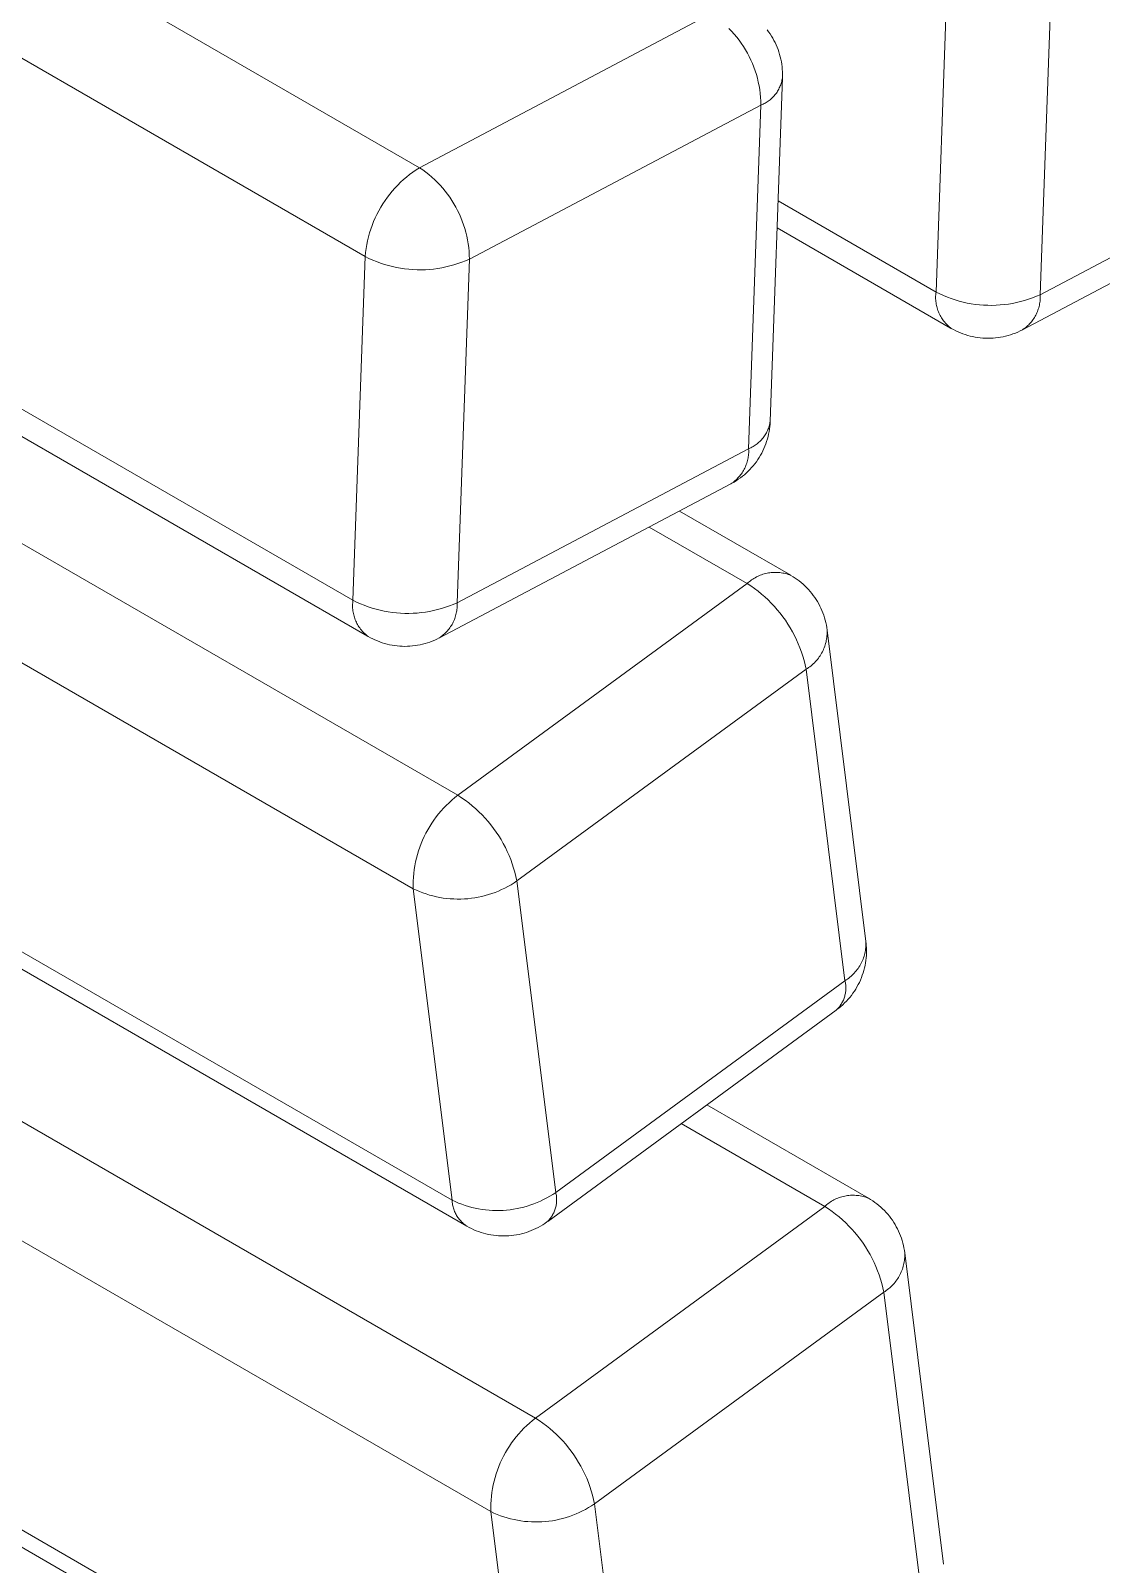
# Model space of a CAD drawing. Header units: millimetres. Extents: x -30 to 4992, y -440 to 3111.
# Drawn here: x 1020.2 to 1067.9, y -83.5 to -15.1 of the extents above; entities that cross this region are included whole.
import ezdxf

# ---------------------------------------------------------------- set-up
doc = ezdxf.new("R2010")
doc.units = ezdxf.units.MM
doc.layers.add('ZANO_R', color=7, linetype='Continuous', lineweight=0)

msp = doc.modelspace()

# ---------------------------------------------------------------- linework, layer by layer
at = {"layer": 'ZANO_R'}
for p, q in [((206.176, 458.783), (1037.527, -21.197)), ((1035.108, -25.159), (203.758, 454.821)), ((203.209, 439.501), (1034.559, -40.479)), ((1035.21, -42.081), (203.903, 437.875)), ((1037.244, -53.341), (205.894, 426.64)), ((207.623, 412.755), (1038.974, -67.225)), ((1039.633, -68.384), (208.289, 411.593)), ((211.345, 403.036), (1042.696, -76.945)), ((1040.703, -81.11), (209.352, 398.871)), ((211.082, 384.987), (1042.432, -94.994)), ((1043.092, -96.153), (211.748, 383.824)), ((1060.545, -26.744), (1061.094, -11.425)), ((1065.736, -11.539), (1065.187, -26.859)), ((1037.527, -21.197), (1050.519, -14.33)), ((1051.318, -14.986), (1051.437, -15.111)), ((1051.437, -15.111), (1051.552, -15.24)), ((1051.552, -15.24), (1051.662, -15.373)), ((1051.662, -15.373), (1051.767, -15.51)), ((1051.767, -15.51), (1051.868, -15.65)), ((1051.868, -15.65), (1051.963, -15.794)), ((1053.014, -15.05), (1053.082, -15.14)), ((1053.082, -15.14), (1053.146, -15.232)), ((1053.146, -15.232), (1053.207, -15.327)), ((1053.207, -15.327), (1053.265, -15.423)), ((1053.265, -15.423), (1053.32, -15.522)), ((1053.32, -15.522), (1053.371, -15.622)), ((1053.371, -15.622), (1053.419, -15.724)), ((1053.419, -15.724), (1053.463, -15.827)), ((1051.963, -15.794), (1052.054, -15.941)), ((1052.054, -15.941), (1052.139, -16.091)), ((1052.139, -16.091), (1052.219, -16.244)), ((1052.219, -16.244), (1052.294, -16.4)), ((1052.294, -16.4), (1052.363, -16.558)), ((1053.463, -15.827), (1053.504, -15.932)), ((1053.504, -15.932), (1053.541, -16.039)), ((1053.541, -16.039), (1053.574, -16.146)), ((1053.574, -16.146), (1053.604, -16.255)), ((1053.604, -16.255), (1053.63, -16.364)), ((1053.63, -16.364), (1053.652, -16.474)), ((1052.363, -16.558), (1052.427, -16.718)), ((1052.427, -16.718), (1052.485, -16.881)), ((1052.485, -16.881), (1052.537, -17.045)), ((1052.537, -17.045), (1052.583, -17.212)), ((1053.652, -16.474), (1053.67, -16.585)), ((1053.67, -16.585), (1053.685, -16.697)), ((1053.685, -16.697), (1053.695, -16.809)), ((1053.695, -16.809), (1053.702, -16.921)), ((1053.702, -16.921), (1053.705, -17.034)), ((1053.705, -17.034), (1053.704, -17.146)), ((1052.583, -17.212), (1052.624, -17.379)), ((1052.624, -17.379), (1052.659, -17.548)), ((1052.659, -17.548), (1052.688, -17.719)), ((1052.688, -17.719), (1052.711, -17.89)), ((1053.703, -17.193), (1053.154, -32.503)), ((1053.513, -17.736), (1053.487, -17.781)), ((1053.538, -17.691), (1053.513, -17.736)), ((1053.561, -17.644), (1053.538, -17.691)), ((1053.583, -17.597), (1053.561, -17.644)), ((1053.603, -17.549), (1053.583, -17.597)), ((1053.622, -17.5), (1053.603, -17.549)), ((1053.639, -17.451), (1053.622, -17.5)), ((1053.654, -17.401), (1053.639, -17.451)), ((1053.667, -17.351), (1053.654, -17.401)), ((1053.679, -17.3), (1053.667, -17.351)), ((1053.689, -17.249), (1053.679, -17.3)), ((1053.697, -17.198), (1053.689, -17.249)), ((1053.704, -17.146), (1053.697, -17.198)), ((1052.743, -18.406), (1039.751, -25.274)), ((1052.194, -33.726), (1052.743, -18.406)), ((1052.711, -17.89), (1052.728, -18.061)), ((1052.728, -18.061), (1052.739, -18.234)), ((1052.739, -18.234), (1052.743, -18.406)), ((1052.791, -18.386), (1052.743, -18.406)), ((1052.839, -18.365), (1052.791, -18.386)), ((1052.885, -18.341), (1052.839, -18.365)), ((1052.931, -18.317), (1052.885, -18.341)), ((1052.976, -18.29), (1052.931, -18.317)), ((1053.02, -18.263), (1052.976, -18.29)), ((1053.063, -18.233), (1053.02, -18.263)), ((1053.105, -18.203), (1053.063, -18.233)), ((1053.146, -18.171), (1053.105, -18.203)), ((1053.186, -18.137), (1053.146, -18.171)), ((1053.224, -18.102), (1053.186, -18.137)), ((1053.262, -18.066), (1053.224, -18.102)), ((1053.298, -18.029), (1053.262, -18.066)), ((1053.333, -17.99), (1053.298, -18.029)), ((1053.366, -17.951), (1053.333, -17.99)), ((1053.399, -17.91), (1053.366, -17.951)), ((1053.429, -17.868), (1053.399, -17.91)), ((1053.459, -17.825), (1053.429, -17.868)), ((1053.487, -17.781), (1053.459, -17.825)), ((1065.187, -26.859), (1078.18, -19.992)), ((1036.554, -21.975), (1036.681, -21.85)), ((1036.681, -21.85), (1036.812, -21.729)), ((1036.812, -21.729), (1036.947, -21.613)), ((1036.947, -21.613), (1037.087, -21.501)), ((1037.087, -21.501), (1037.23, -21.395)), ((1037.23, -21.395), (1037.376, -21.293)), ((1037.376, -21.293), (1037.527, -21.197)), ((1037.527, -21.197), (1037.669, -21.295)), ((1037.669, -21.295), (1037.808, -21.397)), ((1037.808, -21.397), (1037.943, -21.504)), ((1037.943, -21.504), (1038.075, -21.616)), ((1038.075, -21.616), (1038.202, -21.733)), ((1038.202, -21.733), (1038.325, -21.853)), ((1038.325, -21.853), (1038.445, -21.978)), ((1077.386, -21.558), (1064.4, -28.422)), ((1035.988, -22.664), (1036.092, -22.518)), ((1036.092, -22.518), (1036.2, -22.377)), ((1036.2, -22.377), (1036.313, -22.239)), ((1036.313, -22.239), (1036.431, -22.105)), ((1036.431, -22.105), (1036.554, -21.975)), ((1038.445, -21.978), (1038.559, -22.107)), ((1038.559, -22.107), (1038.669, -22.24)), ((1038.669, -22.24), (1038.775, -22.377)), ((1038.775, -22.377), (1038.875, -22.517)), ((1038.875, -22.517), (1038.971, -22.661)), ((1035.628, -23.279), (1035.71, -23.121)), ((1035.71, -23.121), (1035.797, -22.965)), ((1035.797, -22.965), (1035.89, -22.813)), ((1035.89, -22.813), (1035.988, -22.664)), ((1038.971, -22.661), (1039.061, -22.808)), ((1039.061, -22.808), (1039.146, -22.958)), ((1039.146, -22.958), (1039.226, -23.111)), ((1039.226, -23.111), (1039.301, -23.267)), ((1053.506, -22.681), (1060.545, -26.744)), ((1035.356, -23.938), (1035.415, -23.77)), ((1035.415, -23.77), (1035.48, -23.604)), ((1035.48, -23.604), (1035.551, -23.44)), ((1035.551, -23.44), (1035.628, -23.279)), ((1039.301, -23.267), (1039.37, -23.425)), ((1039.37, -23.425), (1039.434, -23.586)), ((1039.434, -23.586), (1039.492, -23.748)), ((1039.492, -23.748), (1039.544, -23.913)), ((1039.544, -23.913), (1039.591, -24.079)), ((1061.196, -28.347), (1053.463, -23.882)), ((1035.178, -24.629), (1035.213, -24.454)), ((1035.213, -24.454), (1035.255, -24.28)), ((1035.255, -24.28), (1035.302, -24.108)), ((1035.302, -24.108), (1035.356, -23.938)), ((1039.591, -24.079), (1039.631, -24.247)), ((1039.631, -24.247), (1039.666, -24.416)), ((1039.666, -24.416), (1039.695, -24.586)), ((1039.695, -24.586), (1039.718, -24.757)), ((1034.559, -40.479), (1035.108, -25.159)), ((1035.108, -25.159), (1035.125, -24.982)), ((1035.274, -25.241), (1035.108, -25.159)), ((1035.125, -24.982), (1035.148, -24.805)), ((1035.148, -24.805), (1035.178, -24.629)), ((1035.443, -25.317), (1035.274, -25.241)), ((1039.751, -25.274), (1039.202, -40.593)), ((1039.751, -25.274), (1039.581, -25.347)), ((1039.718, -24.757), (1039.735, -24.929)), ((1039.735, -24.929), (1039.746, -25.101)), ((1039.746, -25.101), (1039.751, -25.274)), ((1035.614, -25.386), (1035.443, -25.317)), ((1035.787, -25.45), (1035.614, -25.386)), ((1035.962, -25.508), (1035.787, -25.45)), ((1036.14, -25.56), (1035.962, -25.508)), ((1036.319, -25.606), (1036.14, -25.56)), ((1036.499, -25.645), (1036.319, -25.606)), ((1036.681, -25.678), (1036.499, -25.645)), ((1036.864, -25.705), (1036.681, -25.678)), ((1037.048, -25.726), (1036.864, -25.705)), ((1037.232, -25.74), (1037.048, -25.726)), ((1037.416, -25.748), (1037.232, -25.74)), ((1037.601, -25.749), (1037.416, -25.748)), ((1037.786, -25.744), (1037.601, -25.749)), ((1037.97, -25.733), (1037.786, -25.744)), ((1038.154, -25.715), (1037.97, -25.733)), ((1038.337, -25.691), (1038.154, -25.715)), ((1038.52, -25.66), (1038.337, -25.691)), ((1038.701, -25.623), (1038.52, -25.66)), ((1038.88, -25.58), (1038.701, -25.623)), ((1039.059, -25.531), (1038.88, -25.58)), ((1039.235, -25.476), (1039.059, -25.531)), ((1039.409, -25.414), (1039.235, -25.476)), ((1039.581, -25.347), (1039.409, -25.414)), ((1060.528, -26.981), (1060.529, -26.922)), ((1060.529, -27.041), (1060.528, -26.981)), ((1060.529, -26.922), (1060.532, -26.862)), ((1060.532, -27.1), (1060.529, -27.041)), ((1060.532, -26.862), (1060.537, -26.803)), ((1060.537, -27.159), (1060.532, -27.1)), ((1060.537, -26.803), (1060.545, -26.744)), ((1060.544, -27.218), (1060.537, -27.159)), ((1060.553, -27.277), (1060.544, -27.218)), ((1060.711, -26.826), (1060.545, -26.744)), ((1060.564, -27.335), (1060.553, -27.277)), ((1060.577, -27.393), (1060.564, -27.335)), ((1060.879, -26.902), (1060.711, -26.826)), ((1061.05, -26.972), (1060.879, -26.902)), ((1061.223, -27.036), (1061.05, -26.972)), ((1061.399, -27.094), (1061.223, -27.036)), ((1061.576, -27.145), (1061.399, -27.094)), ((1061.755, -27.191), (1061.576, -27.145)), ((1061.936, -27.231), (1061.755, -27.191)), ((1062.118, -27.264), (1061.936, -27.231)), ((1062.3, -27.291), (1062.118, -27.264)), ((1062.484, -27.311), (1062.3, -27.291)), ((1062.668, -27.325), (1062.484, -27.311)), ((1062.853, -27.333), (1062.668, -27.325)), ((1063.038, -27.334), (1062.853, -27.333)), ((1063.222, -27.329), (1063.038, -27.334)), ((1063.407, -27.318), (1063.222, -27.329)), ((1063.591, -27.3), (1063.407, -27.318)), ((1063.774, -27.276), (1063.591, -27.3)), ((1063.956, -27.245), (1063.774, -27.276)), ((1064.137, -27.209), (1063.956, -27.245)), ((1064.317, -27.166), (1064.137, -27.209)), ((1064.495, -27.116), (1064.317, -27.166)), ((1064.671, -27.061), (1064.495, -27.116)), ((1064.845, -27), (1064.671, -27.061)), ((1065.017, -26.932), (1064.845, -27)), ((1065.187, -26.859), (1065.017, -26.932)), ((1065.15, -27.329), (1065.137, -27.386)), ((1065.162, -27.271), (1065.15, -27.329)), ((1065.171, -27.213), (1065.162, -27.271)), ((1065.179, -27.154), (1065.171, -27.213)), ((1065.185, -27.095), (1065.179, -27.154)), ((1065.188, -27.036), (1065.185, -27.095)), ((1065.187, -26.859), (1065.189, -26.918)), ((1065.19, -26.977), (1065.188, -27.036)), ((1065.189, -26.918), (1065.19, -26.977)), ((1060.592, -27.451), (1060.577, -27.393)), ((1060.609, -27.507), (1060.592, -27.451)), ((1060.628, -27.564), (1060.609, -27.507)), ((1060.649, -27.619), (1060.628, -27.564)), ((1060.672, -27.674), (1060.649, -27.619)), ((1060.697, -27.728), (1060.672, -27.674)), ((1060.724, -27.781), (1060.697, -27.728)), ((1060.753, -27.833), (1060.724, -27.781)), ((1060.783, -27.884), (1060.753, -27.833)), ((1060.815, -27.934), (1060.783, -27.884)), ((1060.849, -27.983), (1060.815, -27.934)), ((1060.884, -28.031), (1060.849, -27.983)), ((1060.921, -28.077), (1060.884, -28.031)), ((1064.83, -28.021), (1064.794, -28.067)), ((1064.865, -27.973), (1064.83, -28.021)), ((1064.899, -27.925), (1064.865, -27.973)), ((1064.931, -27.875), (1064.899, -27.925)), ((1064.961, -27.824), (1064.931, -27.875)), ((1064.989, -27.772), (1064.961, -27.824)), ((1065.016, -27.719), (1064.989, -27.772)), ((1065.041, -27.666), (1065.016, -27.719)), ((1065.064, -27.611), (1065.041, -27.666)), ((1065.085, -27.556), (1065.064, -27.611)), ((1065.104, -27.5), (1065.085, -27.556)), ((1065.121, -27.443), (1065.104, -27.5)), ((1065.137, -27.386), (1065.121, -27.443)), ((1060.96, -28.122), (1060.921, -28.077)), ((1061, -28.166), (1060.96, -28.122)), ((1061.042, -28.208), (1061, -28.166)), ((1061.085, -28.249), (1061.042, -28.208)), ((1061.13, -28.288), (1061.085, -28.249)), ((1061.176, -28.326), (1061.13, -28.288)), ((1061.223, -28.362), (1061.176, -28.326)), ((1061.323, -28.417), (1061.223, -28.362)), ((1061.424, -28.469), (1061.323, -28.417)), ((1061.528, -28.518), (1061.424, -28.469)), ((1061.633, -28.562), (1061.528, -28.518)), ((1061.739, -28.603), (1061.633, -28.562)), ((1061.847, -28.64), (1061.739, -28.603)), ((1061.956, -28.674), (1061.847, -28.64)), ((1062.066, -28.704), (1061.956, -28.674)), ((1062.177, -28.729), (1062.066, -28.704)), ((1063.648, -28.707), (1063.537, -28.733)), ((1063.758, -28.678), (1063.648, -28.707)), ((1063.867, -28.645), (1063.758, -28.678)), ((1063.975, -28.609), (1063.867, -28.645)), ((1064.082, -28.568), (1063.975, -28.609)), ((1064.187, -28.524), (1064.082, -28.568)), ((1064.291, -28.476), (1064.187, -28.524)), ((1064.393, -28.425), (1064.291, -28.476)), ((1064.448, -28.388), (1064.4, -28.422)), ((1064.496, -28.353), (1064.448, -28.388)), ((1064.543, -28.317), (1064.496, -28.353)), ((1064.588, -28.279), (1064.543, -28.317)), ((1064.632, -28.239), (1064.588, -28.279)), ((1064.674, -28.198), (1064.632, -28.239)), ((1064.716, -28.156), (1064.674, -28.198)), ((1064.755, -28.112), (1064.716, -28.156)), ((1064.794, -28.067), (1064.755, -28.112)), ((1062.289, -28.751), (1062.177, -28.729)), ((1062.402, -28.769), (1062.289, -28.751)), ((1062.515, -28.783), (1062.402, -28.769)), ((1062.629, -28.794), (1062.515, -28.783)), ((1062.743, -28.8), (1062.629, -28.794)), ((1062.857, -28.802), (1062.743, -28.8)), ((1062.971, -28.8), (1062.857, -28.802)), ((1063.085, -28.795), (1062.971, -28.8)), ((1063.198, -28.785), (1063.085, -28.795)), ((1063.312, -28.772), (1063.198, -28.785)), ((1063.424, -28.754), (1063.312, -28.772)), ((1063.537, -28.733), (1063.424, -28.754)), ((1053.074, -32.818), (1053.055, -32.869)), ((1053.092, -32.767), (1053.074, -32.818)), ((1053.108, -32.715), (1053.092, -32.767)), ((1053.122, -32.663), (1053.108, -32.715)), ((1053.135, -32.61), (1053.122, -32.663)), ((1053.137, -32.739), (1053.123, -32.851)), ((1053.145, -32.557), (1053.135, -32.61)), ((1053.147, -32.626), (1053.137, -32.739)), ((1053.154, -32.503), (1053.145, -32.557)), ((1053.154, -32.513), (1053.147, -32.626)), ((1052.611, -33.476), (1052.569, -33.51)), ((1052.652, -33.44), (1052.611, -33.476)), ((1052.692, -33.404), (1052.652, -33.44)), ((1052.731, -33.365), (1052.692, -33.404)), ((1052.768, -33.326), (1052.731, -33.365)), ((1052.803, -33.285), (1052.768, -33.326)), ((1052.838, -33.243), (1052.803, -33.285)), ((1052.87, -33.199), (1052.838, -33.243)), ((1052.902, -33.155), (1052.87, -33.199)), ((1052.931, -33.11), (1052.902, -33.155)), ((1052.959, -33.063), (1052.931, -33.11)), ((1052.986, -33.016), (1052.959, -33.063)), ((1052.995, -33.4), (1052.959, -33.507)), ((1053.01, -32.968), (1052.986, -33.016)), ((1053.028, -33.292), (1052.995, -33.4)), ((1053.033, -32.918), (1053.01, -32.968)), ((1053.058, -33.183), (1053.028, -33.292)), ((1053.055, -32.869), (1053.033, -32.918)), ((1053.083, -33.073), (1053.058, -33.183)), ((1053.105, -32.962), (1053.083, -33.073)), ((1053.123, -32.851), (1053.105, -32.962)), ((1039.202, -40.593), (1052.194, -33.726)), ((1052.169, -34.14), (1052.157, -34.198)), ((1052.179, -34.081), (1052.169, -34.14)), ((1052.186, -34.022), (1052.179, -34.081)), ((1052.192, -33.963), (1052.186, -34.022)), ((1052.196, -33.904), (1052.192, -33.963)), ((1052.244, -33.705), (1052.194, -33.726)), ((1052.194, -33.726), (1052.197, -33.785)), ((1052.197, -33.845), (1052.196, -33.904)), ((1052.197, -33.785), (1052.197, -33.845)), ((1052.293, -33.682), (1052.244, -33.705)), ((1052.342, -33.657), (1052.293, -33.682)), ((1052.389, -33.631), (1052.342, -33.657)), ((1052.436, -33.603), (1052.389, -33.631)), ((1052.481, -33.574), (1052.436, -33.603)), ((1052.526, -33.543), (1052.481, -33.574)), ((1052.569, -33.51), (1052.526, -33.543)), ((1052.663, -34.116), (1052.602, -34.211)), ((1052.721, -34.019), (1052.663, -34.116)), ((1052.775, -33.92), (1052.721, -34.019)), ((1052.827, -33.819), (1052.775, -33.92)), ((1052.874, -33.717), (1052.827, -33.819)), ((1052.918, -33.613), (1052.874, -33.717)), ((1052.959, -33.507), (1052.918, -33.613)), ((1013.28, -34.19), (1039.237, -49.176)), ((1051.87, -34.844), (1051.835, -34.892)), ((1051.904, -34.796), (1051.87, -34.844)), ((1051.936, -34.746), (1051.904, -34.796)), ((1051.966, -34.695), (1051.936, -34.746)), ((1051.995, -34.643), (1051.966, -34.695)), ((1052.022, -34.59), (1051.995, -34.643)), ((1052.087, -34.81), (1052.003, -34.885)), ((1052.047, -34.536), (1052.022, -34.59)), ((1052.07, -34.481), (1052.047, -34.536)), ((1052.091, -34.426), (1052.07, -34.481)), ((1052.17, -34.732), (1052.087, -34.81)), ((1052.111, -34.37), (1052.091, -34.426)), ((1052.128, -34.313), (1052.111, -34.37)), ((1052.144, -34.256), (1052.128, -34.313)), ((1052.157, -34.198), (1052.144, -34.256)), ((1052.249, -34.652), (1052.17, -34.732)), ((1052.325, -34.569), (1052.249, -34.652)), ((1052.399, -34.483), (1052.325, -34.569)), ((1052.47, -34.395), (1052.399, -34.483)), ((1052.537, -34.304), (1052.47, -34.395)), ((1052.602, -34.211), (1052.537, -34.304)), ((1051.4, -35.292), (1038.414, -42.156)), ((1051.449, -35.259), (1051.4, -35.292)), ((1051.543, -35.212), (1051.445, -35.268)), ((1051.497, -35.225), (1051.449, -35.259)), ((1051.544, -35.188), (1051.497, -35.225)), ((1051.64, -35.153), (1051.543, -35.212)), ((1051.59, -35.15), (1051.544, -35.188)), ((1051.634, -35.111), (1051.59, -35.15)), ((1051.677, -35.07), (1051.634, -35.111)), ((1051.734, -35.091), (1051.64, -35.153)), ((1051.719, -35.027), (1051.677, -35.07)), ((1051.759, -34.984), (1051.719, -35.027)), ((1051.826, -35.025), (1051.734, -35.091)), ((1051.797, -34.939), (1051.759, -34.984)), ((1051.835, -34.892), (1051.797, -34.939)), ((1051.915, -34.956), (1051.826, -35.025)), ((1052.003, -34.885), (1051.915, -34.956)), ((1049.107, -36.504), (1054.07, -39.369)), ((1052.126, -39.738), (1047.759, -37.217)), ((1052.173, -39.695), (1052.221, -39.654)), ((1052.221, -39.654), (1052.271, -39.615)), ((1052.271, -39.615), (1052.322, -39.577)), ((1052.322, -39.577), (1052.375, -39.541)), ((1052.375, -39.541), (1052.429, -39.507)), ((1052.429, -39.507), (1052.483, -39.475)), ((1052.483, -39.475), (1052.539, -39.445)), ((1052.539, -39.445), (1052.596, -39.417)), ((1052.596, -39.417), (1052.654, -39.391)), ((1052.654, -39.391), (1052.713, -39.366)), ((1052.713, -39.366), (1052.772, -39.344)), ((1052.772, -39.344), (1052.832, -39.324)), ((1052.832, -39.324), (1052.893, -39.306)), ((1052.893, -39.306), (1052.955, -39.29)), ((1052.955, -39.29), (1053.017, -39.276)), ((1053.017, -39.276), (1053.079, -39.265)), ((1053.079, -39.265), (1053.142, -39.255)), ((1053.142, -39.255), (1053.205, -39.248)), ((1053.205, -39.248), (1053.268, -39.243)), ((1053.268, -39.243), (1053.332, -39.24)), ((1053.332, -39.24), (1053.395, -39.239)), ((1053.395, -39.239), (1053.459, -39.24)), ((1053.459, -39.24), (1053.522, -39.244)), ((1053.522, -39.244), (1053.585, -39.25)), ((1053.585, -39.25), (1053.648, -39.257)), ((1053.648, -39.257), (1053.711, -39.268)), ((1053.711, -39.268), (1053.773, -39.28)), ((1053.773, -39.28), (1053.835, -39.294)), ((1053.835, -39.294), (1053.897, -39.311)), ((1053.897, -39.311), (1053.957, -39.33)), ((1053.957, -39.33), (1054.017, -39.35)), ((1054.017, -39.35), (1054.077, -39.373)), ((1054.077, -39.373), (1054.173, -39.431)), ((1054.173, -39.431), (1054.267, -39.492)), ((1054.267, -39.492), (1054.359, -39.556)), ((1054.359, -39.556), (1054.449, -39.623)), ((1054.449, -39.623), (1054.536, -39.694)), ((1039.237, -49.176), (1052.126, -39.738)), ((1052.126, -39.738), (1052.173, -39.695)), ((1052.292, -39.846), (1052.126, -39.738)), ((1052.455, -39.961), (1052.292, -39.846)), ((1052.613, -40.08), (1052.455, -39.961)), ((1052.768, -40.205), (1052.613, -40.08)), ((1052.918, -40.335), (1052.768, -40.205)), ((1053.064, -40.47), (1052.918, -40.335)), ((1054.536, -39.694), (1054.621, -39.767)), ((1054.621, -39.767), (1054.704, -39.843)), ((1054.704, -39.843), (1054.783, -39.922)), ((1054.783, -39.922), (1054.86, -40.003)), ((1054.86, -40.003), (1054.935, -40.088)), ((1054.935, -40.088), (1055.006, -40.174)), ((1055.006, -40.174), (1055.074, -40.263)), ((1055.074, -40.263), (1055.139, -40.354)), ((1034.542, -40.716), (1034.543, -40.656)), ((1034.543, -40.775), (1034.542, -40.716)), ((1034.543, -40.656), (1034.547, -40.597)), ((1034.546, -40.835), (1034.543, -40.775)), ((1034.551, -40.894), (1034.546, -40.835)), ((1034.547, -40.597), (1034.552, -40.538)), ((1034.558, -40.953), (1034.551, -40.894)), ((1034.552, -40.538), (1034.559, -40.479)), ((1034.567, -41.011), (1034.558, -40.953)), ((1034.725, -40.561), (1034.559, -40.479)), ((1034.578, -41.07), (1034.567, -41.011)), ((1034.893, -40.636), (1034.725, -40.561)), ((1035.065, -40.706), (1034.893, -40.636)), ((1035.238, -40.77), (1035.065, -40.706)), ((1035.413, -40.828), (1035.238, -40.77)), ((1035.591, -40.88), (1035.413, -40.828)), ((1035.77, -40.926), (1035.591, -40.88)), ((1035.95, -40.965), (1035.77, -40.926)), ((1036.132, -40.998), (1035.95, -40.965)), ((1036.315, -41.025), (1036.132, -40.998)), ((1037.788, -41.01), (1037.605, -41.035)), ((1037.971, -40.98), (1037.788, -41.01)), ((1038.152, -40.943), (1037.971, -40.98)), ((1038.331, -40.9), (1038.152, -40.943)), ((1038.509, -40.851), (1038.331, -40.9)), ((1038.686, -40.796), (1038.509, -40.851)), ((1038.86, -40.734), (1038.686, -40.796)), ((1039.032, -40.667), (1038.86, -40.734)), ((1039.202, -40.593), (1039.032, -40.667)), ((1039.176, -41.005), (1039.165, -41.063)), ((1039.186, -40.947), (1039.176, -41.005)), ((1039.193, -40.888), (1039.186, -40.947)), ((1039.199, -40.83), (1039.193, -40.888)), ((1039.203, -40.771), (1039.199, -40.83)), ((1039.202, -40.593), (1039.204, -40.652)), ((1039.204, -40.712), (1039.203, -40.771)), ((1039.204, -40.652), (1039.204, -40.712)), ((1053.205, -40.61), (1053.064, -40.47)), ((1053.341, -40.755), (1053.205, -40.61)), ((1053.472, -40.904), (1053.341, -40.755)), ((1053.598, -41.058), (1053.472, -40.904)), ((1055.139, -40.354), (1055.201, -40.448)), ((1055.201, -40.448), (1055.26, -40.543)), ((1055.26, -40.543), (1055.316, -40.641)), ((1055.316, -40.641), (1055.368, -40.74)), ((1055.368, -40.74), (1055.417, -40.841)), ((1055.417, -40.841), (1055.462, -40.944)), ((1055.462, -40.944), (1055.504, -41.048)), ((1034.592, -41.128), (1034.578, -41.07)), ((1034.607, -41.185), (1034.592, -41.128)), ((1034.624, -41.242), (1034.607, -41.185)), ((1034.643, -41.298), (1034.624, -41.242)), ((1034.664, -41.354), (1034.643, -41.298)), ((1034.687, -41.409), (1034.664, -41.354)), ((1034.712, -41.463), (1034.687, -41.409)), ((1034.738, -41.516), (1034.712, -41.463)), ((1034.767, -41.568), (1034.738, -41.516)), ((1034.797, -41.619), (1034.767, -41.568)), ((1034.829, -41.669), (1034.797, -41.619)), ((1034.863, -41.718), (1034.829, -41.669)), ((1036.498, -41.046), (1036.315, -41.025)), ((1036.683, -41.06), (1036.498, -41.046)), ((1036.867, -41.067), (1036.683, -41.06)), ((1037.052, -41.069), (1036.867, -41.067)), ((1037.237, -41.064), (1037.052, -41.069)), ((1037.421, -41.052), (1037.237, -41.064)), ((1037.605, -41.035), (1037.421, -41.052)), ((1038.913, -41.659), (1038.88, -41.708)), ((1038.945, -41.609), (1038.913, -41.659)), ((1038.975, -41.558), (1038.945, -41.609)), ((1039.004, -41.507), (1038.975, -41.558)), ((1039.03, -41.454), (1039.004, -41.507)), ((1039.055, -41.4), (1039.03, -41.454)), ((1039.078, -41.346), (1039.055, -41.4)), ((1039.099, -41.29), (1039.078, -41.346)), ((1039.118, -41.235), (1039.099, -41.29)), ((1039.136, -41.178), (1039.118, -41.235)), ((1039.151, -41.121), (1039.136, -41.178)), ((1039.165, -41.063), (1039.151, -41.121)), ((1053.719, -41.215), (1053.598, -41.058)), ((1053.834, -41.377), (1053.719, -41.215)), ((1053.944, -41.543), (1053.834, -41.377)), ((1054.049, -41.712), (1053.944, -41.543)), ((1055.504, -41.048), (1055.542, -41.154)), ((1055.542, -41.154), (1055.576, -41.26)), ((1055.576, -41.26), (1055.607, -41.368)), ((1055.607, -41.368), (1055.634, -41.477)), ((1055.634, -41.477), (1055.658, -41.587)), ((1055.658, -41.587), (1055.677, -41.697)), ((1055.677, -41.697), (1055.693, -41.808)), ((1034.899, -41.765), (1034.863, -41.718)), ((1034.936, -41.812), (1034.899, -41.765)), ((1034.975, -41.857), (1034.936, -41.812)), ((1035.015, -41.901), (1034.975, -41.857)), ((1035.056, -41.943), (1035.015, -41.901)), ((1035.1, -41.984), (1035.056, -41.943)), ((1035.144, -42.023), (1035.1, -41.984)), ((1035.19, -42.061), (1035.144, -42.023)), ((1035.237, -42.097), (1035.19, -42.061)), ((1035.337, -42.152), (1035.237, -42.097)), ((1035.439, -42.204), (1035.337, -42.152)), ((1035.542, -42.252), (1035.439, -42.204)), ((1035.647, -42.297), (1035.542, -42.252)), ((1035.754, -42.338), (1035.647, -42.297)), ((1035.861, -42.375), (1035.754, -42.338)), ((1035.97, -42.408), (1035.861, -42.375)), ((1037.882, -42.38), (1037.773, -42.413)), ((1037.99, -42.343), (1037.882, -42.38)), ((1038.097, -42.303), (1037.99, -42.343)), ((1038.202, -42.259), (1038.097, -42.303)), ((1038.305, -42.211), (1038.202, -42.259)), ((1038.407, -42.16), (1038.305, -42.211)), ((1038.463, -42.123), (1038.414, -42.156)), ((1038.511, -42.088), (1038.463, -42.123)), ((1038.557, -42.052), (1038.511, -42.088)), ((1038.602, -42.014), (1038.557, -42.052)), ((1038.646, -41.974), (1038.602, -42.014)), ((1038.689, -41.933), (1038.646, -41.974)), ((1038.73, -41.891), (1038.689, -41.933)), ((1038.77, -41.847), (1038.73, -41.891)), ((1038.808, -41.802), (1038.77, -41.847)), ((1038.845, -41.755), (1038.808, -41.802)), ((1038.88, -41.708), (1038.845, -41.755)), ((1054.147, -41.884), (1054.049, -41.712)), ((1054.24, -42.06), (1054.147, -41.884)), ((1054.326, -42.239), (1054.24, -42.06)), ((1054.407, -42.421), (1054.326, -42.239)), ((1055.625, -42.406), (1055.642, -42.341)), ((1055.642, -42.341), (1055.656, -42.276)), ((1055.656, -42.276), (1055.668, -42.21)), ((1055.668, -42.21), (1055.678, -42.143)), ((1055.678, -42.143), (1055.686, -42.077)), ((1055.686, -42.077), (1055.691, -42.01)), ((1055.691, -42.01), (1055.694, -41.943)), ((1055.695, -41.875), (1055.693, -41.808)), ((1055.694, -41.811), (1057.423, -55.693)), ((1055.694, -41.943), (1055.695, -41.875)), ((1036.081, -42.438), (1035.97, -42.408)), ((1036.192, -42.464), (1036.081, -42.438)), ((1036.304, -42.486), (1036.192, -42.464)), ((1036.416, -42.504), (1036.304, -42.486)), ((1036.53, -42.518), (1036.416, -42.504)), ((1036.643, -42.528), (1036.53, -42.518)), ((1036.757, -42.534), (1036.643, -42.528)), ((1036.871, -42.537), (1036.757, -42.534)), ((1036.985, -42.535), (1036.871, -42.537)), ((1037.099, -42.529), (1036.985, -42.535)), ((1037.213, -42.52), (1037.099, -42.529)), ((1037.326, -42.506), (1037.213, -42.52)), ((1037.439, -42.489), (1037.326, -42.506)), ((1037.551, -42.467), (1037.439, -42.489)), ((1037.662, -42.442), (1037.551, -42.467)), ((1037.773, -42.413), (1037.662, -42.442)), ((1054.481, -42.605), (1054.407, -42.421)), ((1054.549, -42.791), (1054.481, -42.605)), ((1054.611, -42.98), (1054.549, -42.791)), ((1054.666, -43.171), (1054.611, -42.98)), ((1055.26, -43.118), (1055.301, -43.065)), ((1055.301, -43.065), (1055.341, -43.011)), ((1055.341, -43.011), (1055.378, -42.955)), ((1055.378, -42.955), (1055.414, -42.898)), ((1055.414, -42.898), (1055.448, -42.84)), ((1055.448, -42.84), (1055.479, -42.781)), ((1055.479, -42.781), (1055.509, -42.721)), ((1055.509, -42.721), (1055.536, -42.66)), ((1055.536, -42.66), (1055.562, -42.597)), ((1055.562, -42.597), (1055.585, -42.534)), ((1055.585, -42.534), (1055.606, -42.471)), ((1055.606, -42.471), (1055.625, -42.406)), ((1054.757, -43.558), (1041.868, -52.996)), ((1054.715, -43.364), (1054.666, -43.171)), ((1054.757, -43.558), (1054.715, -43.364)), ((1054.757, -43.558), (1054.814, -43.522)), ((1056.486, -57.442), (1054.757, -43.558)), ((1054.814, -43.522), (1054.869, -43.484)), ((1054.869, -43.484), (1054.923, -43.444)), ((1054.923, -43.444), (1054.976, -43.403)), ((1054.976, -43.403), (1055.027, -43.36)), ((1055.027, -43.36), (1055.077, -43.315)), ((1055.077, -43.315), (1055.125, -43.268)), ((1055.125, -43.268), (1055.172, -43.219)), ((1055.172, -43.219), (1055.217, -43.17)), ((1055.217, -43.17), (1055.26, -43.118)), ((1039.102, -49.282), (1039.237, -49.176)), ((1039.403, -49.285), (1039.237, -49.176)), ((1038.377, -50.007), (1038.487, -49.876)), ((1038.487, -49.876), (1038.602, -49.749)), ((1038.602, -49.749), (1038.721, -49.626)), ((1038.721, -49.626), (1038.844, -49.507)), ((1038.844, -49.507), (1038.971, -49.392)), ((1038.971, -49.392), (1039.102, -49.282)), ((1039.566, -49.399), (1039.403, -49.285)), ((1039.724, -49.519), (1039.566, -49.399)), ((1039.879, -49.644), (1039.724, -49.519)), ((1040.029, -49.774), (1039.879, -49.644)), ((1040.175, -49.909), (1040.029, -49.774)), ((1040.316, -50.049), (1040.175, -49.909)), ((1037.894, -50.713), (1037.981, -50.566)), ((1037.981, -50.566), (1038.073, -50.421)), ((1038.073, -50.421), (1038.169, -50.28)), ((1038.169, -50.28), (1038.271, -50.141)), ((1038.271, -50.141), (1038.377, -50.007)), ((1040.452, -50.193), (1040.316, -50.049)), ((1040.583, -50.342), (1040.452, -50.193)), ((1040.709, -50.496), (1040.583, -50.342)), ((1040.83, -50.654), (1040.709, -50.496)), ((1037.599, -51.331), (1037.665, -51.173)), ((1037.665, -51.173), (1037.736, -51.017)), ((1037.736, -51.017), (1037.813, -50.864)), ((1037.813, -50.864), (1037.894, -50.713)), ((1040.946, -50.815), (1040.83, -50.654)), ((1041.055, -50.981), (1040.946, -50.815)), ((1041.16, -51.15), (1041.055, -50.981)), ((1041.258, -51.323), (1041.16, -51.15)), ((1037.39, -51.983), (1037.434, -51.817)), ((1037.434, -51.817), (1037.483, -51.653)), ((1037.483, -51.653), (1037.538, -51.491)), ((1037.538, -51.491), (1037.599, -51.331)), ((1041.351, -51.498), (1041.258, -51.323)), ((1041.437, -51.677), (1041.351, -51.498)), ((1041.518, -51.859), (1041.437, -51.677)), ((1041.592, -52.043), (1041.518, -51.859)), ((1037.271, -52.657), (1037.292, -52.487)), ((1037.292, -52.487), (1037.319, -52.318)), ((1037.319, -52.318), (1037.351, -52.15)), ((1037.351, -52.15), (1037.39, -51.983)), ((1041.66, -52.23), (1041.592, -52.043)), ((1041.722, -52.419), (1041.66, -52.23)), ((1041.777, -52.609), (1041.722, -52.419)), ((1041.826, -52.802), (1041.777, -52.609)), ((1037.242, -53.17), (1037.246, -52.998)), ((1037.244, -53.341), (1037.242, -53.17)), ((1037.246, -52.998), (1037.255, -52.827)), ((1037.255, -52.827), (1037.271, -52.657)), ((1041.187, -53.383), (1041.329, -53.315)), ((1041.329, -53.315), (1041.467, -53.242)), ((1041.467, -53.242), (1041.604, -53.165)), ((1041.604, -53.165), (1041.737, -53.083)), ((1041.737, -53.083), (1041.868, -52.996)), ((1041.868, -52.996), (1041.826, -52.802)), ((1041.868, -52.996), (1043.597, -66.881)), ((1037.244, -53.341), (1037.386, -53.407)), ((1038.974, -67.225), (1037.244, -53.341)), ((1037.386, -53.407), (1037.531, -53.468)), ((1037.531, -53.468), (1037.677, -53.525)), ((1037.677, -53.525), (1037.825, -53.576)), ((1037.825, -53.576), (1037.975, -53.622)), ((1037.975, -53.622), (1038.126, -53.663)), ((1038.126, -53.663), (1038.278, -53.699)), ((1038.278, -53.699), (1038.432, -53.73)), ((1038.432, -53.73), (1038.587, -53.756)), ((1038.587, -53.756), (1038.742, -53.776)), ((1038.742, -53.776), (1038.898, -53.791)), ((1038.898, -53.791), (1039.054, -53.8)), ((1039.054, -53.8), (1039.211, -53.805)), ((1039.211, -53.805), (1039.368, -53.804)), ((1039.368, -53.804), (1039.524, -53.797)), ((1039.524, -53.797), (1039.681, -53.786)), ((1039.681, -53.786), (1039.836, -53.769)), ((1039.836, -53.769), (1039.992, -53.747)), ((1039.992, -53.747), (1040.146, -53.719)), ((1040.146, -53.719), (1040.299, -53.686)), ((1040.299, -53.686), (1040.451, -53.648)), ((1040.451, -53.648), (1040.602, -53.605)), ((1040.602, -53.605), (1040.751, -53.557)), ((1040.751, -53.557), (1040.898, -53.504)), ((1040.898, -53.504), (1041.044, -53.446)), ((1041.044, -53.446), (1041.187, -53.383)), ((1057.398, -56.094), (1057.408, -56.028)), ((1057.408, -56.028), (1057.415, -55.961)), ((1057.415, -55.961), (1057.42, -55.894)), ((1057.42, -55.894), (1057.423, -55.827)), ((1057.424, -55.76), (1057.423, -55.693)), ((1057.423, -55.827), (1057.424, -55.76)), ((1057.429, -55.747), (1057.439, -55.86)), ((1057.439, -55.86), (1057.446, -55.974)), ((1057.446, -55.974), (1057.448, -56.087)), ((1057.143, -56.783), (1057.177, -56.725)), ((1057.177, -56.725), (1057.209, -56.665)), ((1057.209, -56.665), (1057.238, -56.605)), ((1057.238, -56.605), (1057.266, -56.544)), ((1057.266, -56.544), (1057.291, -56.482)), ((1057.291, -56.482), (1057.314, -56.419)), ((1057.314, -56.419), (1057.336, -56.355)), ((1057.336, -56.355), (1057.354, -56.291)), ((1057.354, -56.291), (1057.371, -56.226)), ((1057.371, -56.226), (1057.386, -56.16)), ((1057.402, -56.652), (1057.381, -56.764)), ((1057.386, -56.16), (1057.398, -56.094)), ((1057.419, -56.54), (1057.402, -56.652)), ((1057.432, -56.427), (1057.419, -56.54)), ((1057.441, -56.314), (1057.432, -56.427)), ((1057.447, -56.201), (1057.441, -56.314)), ((1057.448, -56.087), (1057.447, -56.201)), ((1056.486, -57.442), (1056.543, -57.406)), ((1056.543, -57.406), (1056.598, -57.369)), ((1056.598, -57.369), (1056.653, -57.329)), ((1056.653, -57.329), (1056.705, -57.287)), ((1056.705, -57.287), (1056.757, -57.244)), ((1056.757, -57.244), (1056.806, -57.199)), ((1056.806, -57.199), (1056.855, -57.152)), ((1056.855, -57.152), (1056.901, -57.104)), ((1056.901, -57.104), (1056.946, -57.054)), ((1056.946, -57.054), (1056.989, -57.002)), ((1056.989, -57.002), (1057.03, -56.949)), ((1057.03, -56.949), (1057.07, -56.895)), ((1057.07, -56.895), (1057.108, -56.84)), ((1057.108, -56.84), (1057.143, -56.783)), ((1057.175, -57.412), (1057.128, -57.516)), ((1057.219, -57.307), (1057.175, -57.412)), ((1057.259, -57.201), (1057.219, -57.307)), ((1057.295, -57.093), (1057.259, -57.201)), ((1057.327, -56.985), (1057.295, -57.093)), ((1057.356, -56.875), (1057.327, -56.985)), ((1057.381, -56.764), (1057.356, -56.875)), ((1043.597, -66.881), (1056.486, -57.442)), ((1056.477, -58.131), (1056.488, -58.086)), ((1056.497, -57.487), (1056.486, -57.442)), ((1056.488, -58.086), (1056.498, -58.041)), ((1056.506, -57.533), (1056.497, -57.487)), ((1056.498, -58.041), (1056.507, -57.995)), ((1056.513, -57.579), (1056.506, -57.533)), ((1056.507, -57.995), (1056.514, -57.949)), ((1056.519, -57.625), (1056.513, -57.579)), ((1056.514, -57.949), (1056.519, -57.903)), ((1056.523, -57.671), (1056.519, -57.625)), ((1056.519, -57.903), (1056.523, -57.857)), ((1056.525, -57.718), (1056.523, -57.671)), ((1056.523, -57.857), (1056.526, -57.81)), ((1056.526, -57.764), (1056.525, -57.718)), ((1056.526, -57.81), (1056.526, -57.764)), ((1056.773, -58.096), (1056.703, -58.185)), ((1056.841, -58.004), (1056.773, -58.096)), ((1056.905, -57.911), (1056.841, -58.004)), ((1056.966, -57.815), (1056.905, -57.911)), ((1057.023, -57.717), (1056.966, -57.815)), ((1057.077, -57.617), (1057.023, -57.717)), ((1057.128, -57.516), (1057.077, -57.617)), ((1056.096, -58.758), (1043.241, -68.171)), ((1056.096, -58.757), (1056.129, -58.725)), ((1056.219, -58.663), (1056.129, -58.733)), ((1056.129, -58.725), (1056.161, -58.692)), ((1056.161, -58.692), (1056.192, -58.657)), ((1056.192, -58.657), (1056.222, -58.622)), ((1056.307, -58.59), (1056.219, -58.663)), ((1056.222, -58.622), (1056.251, -58.586)), ((1056.251, -58.586), (1056.279, -58.548)), ((1056.279, -58.548), (1056.305, -58.51)), ((1056.305, -58.51), (1056.329, -58.47)), ((1056.391, -58.515), (1056.307, -58.59)), ((1056.329, -58.47), (1056.353, -58.43)), ((1056.353, -58.43), (1056.375, -58.39)), ((1056.375, -58.39), (1056.396, -58.348)), ((1056.473, -58.436), (1056.391, -58.515)), ((1056.396, -58.348), (1056.415, -58.306)), ((1056.415, -58.306), (1056.432, -58.263)), ((1056.432, -58.263), (1056.449, -58.219)), ((1056.449, -58.219), (1056.463, -58.175)), ((1056.463, -58.175), (1056.477, -58.131)), ((1056.553, -58.355), (1056.473, -58.436)), ((1056.629, -58.271), (1056.553, -58.355)), ((1056.703, -58.185), (1056.629, -58.271)), ((1050.328, -62.981), (1057.529, -67.138)), ((1055.585, -67.507), (1049.19, -63.815)), ((1043.333, -67.049), (1043.467, -66.967)), ((1043.467, -66.967), (1043.597, -66.881)), ((1043.608, -66.926), (1043.597, -66.881)), ((1043.617, -66.971), (1043.608, -66.926)), ((1043.624, -67.017), (1043.617, -66.971)), ((1038.974, -67.225), (1039.116, -67.291)), ((1038.977, -67.277), (1038.974, -67.225)), ((1038.982, -67.328), (1038.977, -67.277)), ((1038.99, -67.379), (1038.982, -67.328)), ((1038.999, -67.429), (1038.99, -67.379)), ((1039.009, -67.48), (1038.999, -67.429)), ((1039.022, -67.53), (1039.009, -67.48)), ((1039.036, -67.579), (1039.022, -67.53)), ((1039.051, -67.628), (1039.036, -67.579)), ((1039.069, -67.677), (1039.051, -67.628)), ((1039.088, -67.725), (1039.069, -67.677)), ((1039.116, -67.291), (1039.26, -67.353)), ((1039.26, -67.353), (1039.406, -67.409)), ((1039.406, -67.409), (1039.554, -67.46)), ((1039.554, -67.46), (1039.704, -67.507)), ((1039.704, -67.507), (1039.855, -67.548)), ((1039.855, -67.548), (1040.008, -67.584)), ((1040.008, -67.584), (1040.161, -67.614)), ((1040.161, -67.614), (1040.316, -67.64)), ((1040.316, -67.64), (1040.471, -67.66)), ((1040.471, -67.66), (1040.627, -67.675)), ((1040.627, -67.675), (1040.784, -67.685)), ((1040.784, -67.685), (1040.94, -67.689)), ((1040.94, -67.689), (1041.097, -67.688)), ((1041.097, -67.688), (1041.254, -67.682)), ((1041.254, -67.682), (1041.41, -67.67)), ((1041.41, -67.67), (1041.566, -67.653)), ((1041.566, -67.653), (1041.721, -67.631)), ((1041.721, -67.631), (1041.875, -67.603)), ((1041.875, -67.603), (1042.028, -67.571)), ((1042.028, -67.571), (1042.181, -67.533)), ((1042.181, -67.533), (1042.331, -67.49)), ((1042.331, -67.49), (1042.48, -67.442)), ((1042.48, -67.442), (1042.628, -67.388)), ((1042.628, -67.388), (1042.773, -67.33)), ((1042.696, -76.945), (1055.585, -67.507)), ((1042.773, -67.33), (1042.917, -67.267)), ((1042.917, -67.267), (1043.058, -67.199)), ((1043.058, -67.199), (1043.197, -67.126)), ((1043.197, -67.126), (1043.333, -67.049)), ((1043.544, -67.701), (1043.56, -67.658)), ((1043.56, -67.658), (1043.575, -67.614)), ((1043.575, -67.614), (1043.588, -67.569)), ((1043.588, -67.569), (1043.599, -67.524)), ((1043.599, -67.524), (1043.61, -67.479)), ((1043.61, -67.479), (1043.618, -67.433)), ((1043.618, -67.433), (1043.625, -67.387)), ((1043.63, -67.063), (1043.624, -67.017)), ((1043.625, -67.387), (1043.631, -67.341)), ((1043.634, -67.109), (1043.63, -67.063)), ((1043.631, -67.341), (1043.634, -67.295)), ((1043.636, -67.156), (1043.634, -67.109)), ((1043.634, -67.295), (1043.637, -67.249)), ((1043.637, -67.202), (1043.636, -67.156)), ((1043.637, -67.249), (1043.637, -67.202)), ((1055.585, -67.507), (1055.632, -67.464)), ((1055.751, -67.615), (1055.585, -67.507)), ((1055.632, -67.464), (1055.68, -67.423)), ((1055.68, -67.423), (1055.73, -67.383)), ((1055.73, -67.383), (1055.781, -67.346)), ((1055.913, -67.729), (1055.751, -67.615)), ((1055.781, -67.346), (1055.834, -67.31)), ((1055.834, -67.31), (1055.887, -67.276)), ((1055.887, -67.276), (1055.942, -67.244)), ((1055.942, -67.244), (1055.998, -67.214)), ((1055.998, -67.214), (1056.055, -67.186)), ((1056.055, -67.186), (1056.113, -67.159)), ((1056.113, -67.159), (1056.171, -67.135)), ((1056.171, -67.135), (1056.231, -67.113)), ((1056.231, -67.113), (1056.291, -67.093)), ((1056.291, -67.093), (1056.352, -67.075)), ((1056.352, -67.075), (1056.413, -67.059)), ((1056.413, -67.059), (1056.475, -67.045)), ((1056.475, -67.045), (1056.538, -67.033)), ((1056.538, -67.033), (1056.601, -67.024)), ((1056.601, -67.024), (1056.664, -67.016)), ((1056.664, -67.016), (1056.727, -67.011)), ((1056.727, -67.011), (1056.79, -67.008)), ((1056.79, -67.008), (1056.854, -67.007)), ((1056.854, -67.007), (1056.917, -67.009)), ((1056.917, -67.009), (1056.981, -67.012)), ((1056.981, -67.012), (1057.044, -67.018)), ((1057.044, -67.018), (1057.107, -67.026)), ((1057.107, -67.026), (1057.17, -67.036)), ((1057.17, -67.036), (1057.232, -67.049)), ((1057.232, -67.049), (1057.294, -67.063)), ((1057.294, -67.063), (1057.355, -67.08)), ((1057.355, -67.08), (1057.416, -67.098)), ((1057.416, -67.098), (1057.476, -67.119)), ((1057.476, -67.119), (1057.535, -67.142)), ((1057.535, -67.142), (1057.632, -67.199)), ((1057.632, -67.199), (1057.726, -67.26)), ((1057.726, -67.26), (1057.818, -67.325)), ((1057.818, -67.325), (1057.907, -67.392)), ((1057.907, -67.392), (1057.995, -67.462)), ((1057.995, -67.462), (1058.08, -67.536)), ((1058.08, -67.536), (1058.162, -67.612)), ((1058.162, -67.612), (1058.242, -67.69)), ((1039.109, -67.772), (1039.088, -67.725)), ((1039.131, -67.818), (1039.109, -67.772)), ((1039.155, -67.863), (1039.131, -67.818)), ((1039.181, -67.908), (1039.155, -67.863)), ((1039.208, -67.952), (1039.181, -67.908)), ((1039.237, -67.995), (1039.208, -67.952)), ((1039.267, -68.036), (1039.237, -67.995)), ((1039.298, -68.077), (1039.267, -68.036)), ((1039.331, -68.117), (1039.298, -68.077)), ((1039.366, -68.155), (1039.331, -68.117)), ((1039.401, -68.192), (1039.366, -68.155)), ((1039.438, -68.228), (1039.401, -68.192)), ((1039.476, -68.263), (1039.438, -68.228)), ((1039.515, -68.296), (1039.476, -68.263)), ((1039.556, -68.328), (1039.515, -68.296)), ((1039.597, -68.359), (1039.556, -68.328)), ((1039.64, -68.388), (1039.597, -68.359)), ((1043.017, -68.324), (1042.919, -68.383)), ((1043.113, -68.261), (1043.017, -68.324)), ((1043.207, -68.196), (1043.113, -68.261)), ((1043.207, -68.196), (1043.24, -68.164)), ((1043.24, -68.164), (1043.272, -68.13)), ((1043.272, -68.13), (1043.304, -68.096)), ((1043.304, -68.096), (1043.334, -68.06)), ((1043.334, -68.06), (1043.362, -68.024)), ((1043.362, -68.024), (1043.39, -67.986)), ((1043.39, -67.986), (1043.416, -67.948)), ((1043.416, -67.948), (1043.441, -67.909)), ((1043.441, -67.909), (1043.464, -67.869)), ((1043.464, -67.869), (1043.486, -67.828)), ((1043.486, -67.828), (1043.507, -67.786)), ((1043.507, -67.786), (1043.526, -67.744)), ((1043.526, -67.744), (1043.544, -67.701)), ((1056.072, -67.849), (1055.913, -67.729)), ((1056.226, -67.974), (1056.072, -67.849)), ((1056.377, -68.104), (1056.226, -67.974)), ((1056.522, -68.239), (1056.377, -68.104)), ((1056.663, -68.379), (1056.522, -68.239)), ((1058.242, -67.69), (1058.319, -67.772)), ((1058.319, -67.772), (1058.393, -67.856)), ((1058.393, -67.856), (1058.465, -67.943)), ((1058.465, -67.943), (1058.533, -68.032)), ((1058.533, -68.032), (1058.598, -68.123)), ((1058.598, -68.123), (1058.66, -68.217)), ((1058.66, -68.217), (1058.719, -68.312)), ((1058.719, -68.312), (1058.774, -68.41)), ((1039.74, -68.443), (1039.64, -68.388)), ((1039.842, -68.495), (1039.74, -68.443)), ((1039.946, -68.543), (1039.842, -68.495)), ((1040.051, -68.587), (1039.946, -68.543)), ((1040.158, -68.628), (1040.051, -68.587)), ((1040.267, -68.665), (1040.158, -68.628)), ((1040.376, -68.698), (1040.267, -68.665)), ((1040.487, -68.728), (1040.376, -68.698)), ((1040.598, -68.753), (1040.487, -68.728)), ((1040.711, -68.775), (1040.598, -68.753)), ((1040.824, -68.793), (1040.711, -68.775)), ((1040.937, -68.806), (1040.824, -68.793)), ((1041.051, -68.816), (1040.937, -68.806)), ((1041.166, -68.822), (1041.051, -68.816)), ((1041.28, -68.824), (1041.166, -68.822)), ((1041.395, -68.822), (1041.28, -68.824)), ((1041.509, -68.816), (1041.395, -68.822)), ((1041.623, -68.805), (1041.509, -68.816)), ((1041.736, -68.791), (1041.623, -68.805)), ((1041.849, -68.773), (1041.736, -68.791)), ((1041.962, -68.751), (1041.849, -68.773)), ((1042.073, -68.725), (1041.962, -68.751)), ((1042.184, -68.696), (1042.073, -68.725)), ((1042.293, -68.662), (1042.184, -68.696)), ((1042.401, -68.625), (1042.293, -68.662)), ((1042.508, -68.584), (1042.401, -68.625)), ((1042.613, -68.539), (1042.508, -68.584)), ((1042.717, -68.49), (1042.613, -68.539)), ((1042.819, -68.438), (1042.717, -68.49)), ((1042.919, -68.383), (1042.819, -68.438)), ((1056.8, -68.524), (1056.663, -68.379)), ((1056.931, -68.673), (1056.8, -68.524)), ((1057.057, -68.826), (1056.931, -68.673)), ((1057.178, -68.984), (1057.057, -68.826)), ((1057.293, -69.146), (1057.178, -68.984)), ((1058.774, -68.41), (1058.827, -68.509)), ((1058.827, -68.509), (1058.875, -68.61)), ((1058.875, -68.61), (1058.921, -68.713)), ((1058.921, -68.713), (1058.962, -68.817)), ((1058.962, -68.817), (1059, -68.922)), ((1059, -68.922), (1059.035, -69.029)), ((1059.035, -69.029), (1059.066, -69.137)), ((1057.403, -69.311), (1057.293, -69.146)), ((1057.507, -69.48), (1057.403, -69.311)), ((1057.606, -69.653), (1057.507, -69.48)), ((1057.698, -69.829), (1057.606, -69.653)), ((1059.066, -69.137), (1059.093, -69.246)), ((1059.093, -69.246), (1059.116, -69.355)), ((1059.116, -69.355), (1059.136, -69.466)), ((1059.136, -69.466), (1059.152, -69.577)), ((1059.15, -69.778), (1059.153, -69.711)), ((1059.153, -69.644), (1059.152, -69.577)), ((1059.152, -69.58), (1060.881, -83.461)), ((1059.153, -69.711), (1059.153, -69.644)), ((1057.785, -70.008), (1057.698, -69.829)), ((1057.865, -70.189), (1057.785, -70.008)), ((1057.94, -70.373), (1057.865, -70.189)), ((1058.008, -70.56), (1057.94, -70.373)), ((1058.995, -70.428), (1059.021, -70.366)), ((1059.021, -70.366), (1059.044, -70.303)), ((1059.044, -70.303), (1059.065, -70.239)), ((1059.065, -70.239), (1059.084, -70.175)), ((1059.084, -70.175), (1059.1, -70.11)), ((1059.1, -70.11), (1059.115, -70.044)), ((1059.115, -70.044), (1059.127, -69.978)), ((1059.127, -69.978), (1059.137, -69.912)), ((1059.137, -69.912), (1059.144, -69.845)), ((1059.144, -69.845), (1059.15, -69.778)), ((1058.069, -70.749), (1058.008, -70.56)), ((1058.125, -70.94), (1058.069, -70.749)), ((1058.173, -71.132), (1058.125, -70.94)), ((1058.486, -71.128), (1058.536, -71.083)), ((1058.536, -71.083), (1058.584, -71.037)), ((1058.584, -71.037), (1058.63, -70.988)), ((1058.63, -70.988), (1058.675, -70.938)), ((1058.675, -70.938), (1058.718, -70.887)), ((1058.718, -70.887), (1058.76, -70.834)), ((1058.76, -70.834), (1058.799, -70.78)), ((1058.799, -70.78), (1058.837, -70.724)), ((1058.837, -70.724), (1058.873, -70.667)), ((1058.873, -70.667), (1058.906, -70.609)), ((1058.906, -70.609), (1058.938, -70.55)), ((1058.938, -70.55), (1058.968, -70.489)), ((1058.968, -70.489), (1058.995, -70.428)), ((1058.216, -71.327), (1045.327, -80.765)), ((1058.216, -71.327), (1058.173, -71.132)), ((1058.216, -71.327), (1058.272, -71.291)), ((1059.945, -85.211), (1058.216, -71.327)), ((1058.272, -71.291), (1058.328, -71.253)), ((1058.328, -71.253), (1058.382, -71.213)), ((1058.382, -71.213), (1058.435, -71.172)), ((1058.435, -71.172), (1058.486, -71.128)), ((1042.303, -77.276), (1042.43, -77.161)), ((1042.43, -77.161), (1042.561, -77.051)), ((1042.561, -77.051), (1042.696, -76.945)), ((1042.862, -77.053), (1042.696, -76.945)), ((1043.025, -77.168), (1042.862, -77.053)), ((1043.183, -77.287), (1043.025, -77.168)), ((1041.628, -78.048), (1041.729, -77.91)), ((1041.729, -77.91), (1041.835, -77.776)), ((1041.835, -77.776), (1041.946, -77.645)), ((1041.946, -77.645), (1042.061, -77.518)), ((1042.061, -77.518), (1042.18, -77.395)), ((1042.18, -77.395), (1042.303, -77.276)), ((1043.338, -77.412), (1043.183, -77.287)), ((1043.488, -77.542), (1043.338, -77.412)), ((1043.633, -77.677), (1043.488, -77.542)), ((1043.774, -77.817), (1043.633, -77.677)), ((1043.911, -77.962), (1043.774, -77.817)), ((1041.271, -78.633), (1041.353, -78.482)), ((1041.353, -78.482), (1041.44, -78.334)), ((1041.44, -78.334), (1041.531, -78.19)), ((1041.531, -78.19), (1041.628, -78.048)), ((1044.042, -78.111), (1043.911, -77.962)), ((1044.168, -78.265), (1044.042, -78.111)), ((1044.289, -78.422), (1044.168, -78.265)), ((1044.404, -78.584), (1044.289, -78.422)), ((1044.514, -78.75), (1044.404, -78.584)), ((1040.942, -79.422), (1040.997, -79.26)), ((1040.997, -79.26), (1041.057, -79.099)), ((1041.057, -79.099), (1041.123, -78.941)), ((1041.123, -78.941), (1041.195, -78.786)), ((1041.195, -78.786), (1041.271, -78.633)), ((1044.618, -78.919), (1044.514, -78.75)), ((1044.717, -79.091), (1044.618, -78.919)), ((1044.809, -79.267), (1044.717, -79.091)), ((1044.896, -79.446), (1044.809, -79.267)), ((1040.777, -80.086), (1040.81, -79.918)), ((1040.81, -79.918), (1040.848, -79.751)), ((1040.848, -79.751), (1040.892, -79.586)), ((1040.892, -79.586), (1040.942, -79.422)), ((1044.977, -79.627), (1044.896, -79.446)), ((1045.051, -79.812), (1044.977, -79.627)), ((1045.119, -79.998), (1045.051, -79.812)), ((1040.705, -80.767), (1040.714, -80.596)), ((1040.714, -80.596), (1040.729, -80.425)), ((1040.729, -80.425), (1040.751, -80.256)), ((1040.751, -80.256), (1040.777, -80.086)), ((1045.18, -80.187), (1045.119, -79.998)), ((1045.236, -80.378), (1045.18, -80.187)), ((1045.284, -80.571), (1045.236, -80.378)), ((1045.327, -80.765), (1045.284, -80.571)), ((1040.701, -80.938), (1040.705, -80.767)), ((1040.703, -81.11), (1040.701, -80.938)), ((1040.703, -81.11), (1040.845, -81.176)), ((1042.432, -94.994), (1040.703, -81.11)), ((1040.845, -81.176), (1040.989, -81.237)), ((1040.989, -81.237), (1041.135, -81.293)), ((1041.135, -81.293), (1041.284, -81.345)), ((1041.284, -81.345), (1041.433, -81.391)), ((1044.061, -81.374), (1044.21, -81.326)), ((1044.21, -81.326), (1044.357, -81.273)), ((1044.357, -81.273), (1044.503, -81.214)), ((1044.503, -81.214), (1044.646, -81.151)), ((1044.646, -81.151), (1044.787, -81.083)), ((1044.787, -81.083), (1044.926, -81.011)), ((1044.926, -81.011), (1045.062, -80.933)), ((1045.062, -80.933), (1045.196, -80.851)), ((1045.196, -80.851), (1045.327, -80.765)), ((1045.327, -80.765), (1047.056, -94.649)), ((1041.433, -81.391), (1041.584, -81.432)), ((1041.584, -81.432), (1041.737, -81.468)), ((1041.737, -81.468), (1041.891, -81.499)), ((1041.891, -81.499), (1042.045, -81.524)), ((1042.045, -81.524), (1042.201, -81.545)), ((1042.201, -81.545), (1042.357, -81.559)), ((1042.357, -81.559), (1042.513, -81.569)), ((1042.513, -81.569), (1042.67, -81.573)), ((1042.67, -81.573), (1042.826, -81.572)), ((1042.826, -81.572), (1042.983, -81.566)), ((1042.983, -81.566), (1043.139, -81.554)), ((1043.139, -81.554), (1043.295, -81.538)), ((1043.295, -81.538), (1043.45, -81.515)), ((1043.45, -81.515), (1043.605, -81.488)), ((1043.605, -81.488), (1043.758, -81.455)), ((1043.758, -81.455), (1043.91, -81.417)), ((1043.91, -81.417), (1044.061, -81.374))]:
    msp.add_line(p, q, dxfattribs=at)

doc.saveas('drawing.dxf')
